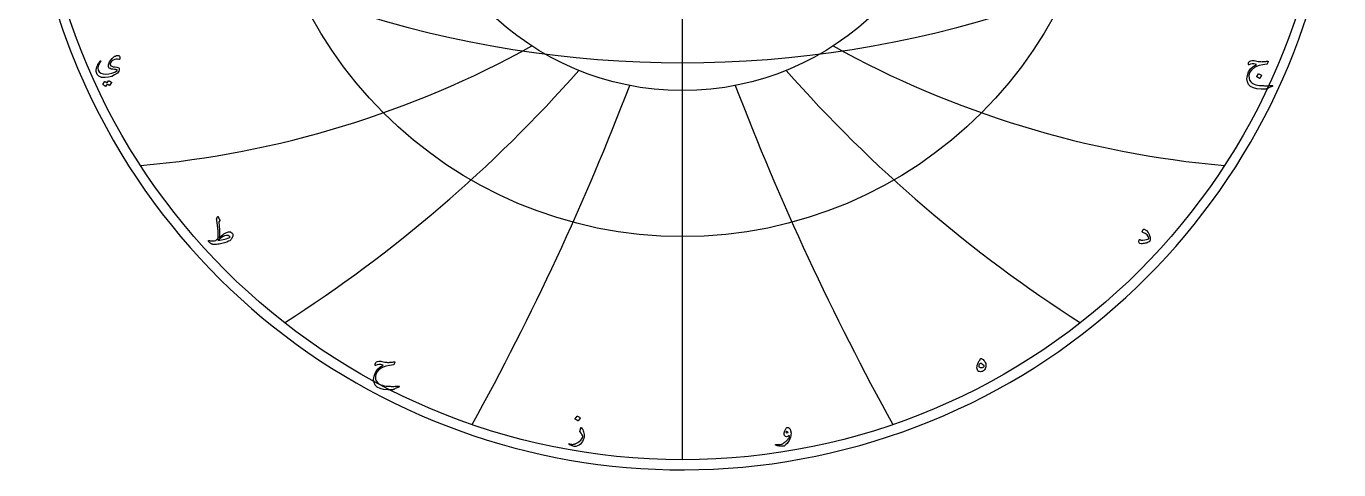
# Model space of a CAD drawing. Header units: millimetres. Extents: x -137 to 137, y -137 to 141.
# Drawn here: x -137.1 to 137.1, y -137.1 to -44.4 of the extents above; entities that cross this region are included whole.
import ezdxf

# ---------------------------------------------------------------- set-up
doc = ezdxf.new("R2010")
doc.units = ezdxf.units.MM
for name, color, linetype in [('CUT_OUTER', 1, 'Continuous'), ('ENGRAVE', 7, 'Continuous'), ('ENGRAVE_FINE', 8, 'Continuous'), ('TEXT', 5, 'Continuous')]:
    doc.layers.add(name, color=color, linetype=linetype)

msp = doc.modelspace()

# ---------------------------------------------------------------- linework, layer by layer
at = {"layer": 'CUT_OUTER'}
for start, end in [(92.1943, 204.6095), (204.6093, 87.8054)]:
    msp.add_arc((0, 0), 137.1, start, end, dxfattribs=at)
at = {"layer": 'ENGRAVE'}
for points in [[(0, -135), (0, 135)], [(0, -135), (0, -57.85)]]:
    msp.add_lwpolyline(points, dxfattribs=at)
for radius in [135, 88.37, 57.85]:
    msp.add_circle((0, 0), radius, dxfattribs=at)
for centre, radius, start, end in [((-131.08, 131.08), 205.37, 274.9861, 299.0078), ((131.08, 131.08), 205.37, 240.9922, 265.0139), ((-239.84, 138.47), 290.7, 302.621, 318.6355), ((239.84, 138.47), 290.7, 221.3645, 237.379), ((-533.7, 143), 559.55, 331.0735, 339.0807), ((533.7, 143), 559.55, 200.9193, 208.9265)]:
    msp.add_arc(centre, radius, start, end, dxfattribs=at)
at = {"layer": 'ENGRAVE_FINE'}
msp.add_arc((0, 173.28), 225.33, 233.2557, 306.7443, dxfattribs=at)
at = {"layer": 'TEXT'}
for points in [[(-117.77, -51.36), (-118.02, -51.28), (-118.3, -51.27), (-118.61, -51.35), (-118.95, -51.51), (-119.16, -51.66), (-119.34, -51.84), (-119.48, -52.04), (-119.59, -52.28), (-119.6, -52.33), (-119.6, -52.38), (-119.59, -52.43), (-119.57, -52.48), (-119.45, -52.65), (-119.24, -52.77), (-118.95, -52.86), (-118.58, -52.9), (-118.21, -52.94), (-117.95, -53.01), (-117.78, -53.11), (-117.71, -53.25), (-117.71, -53.53), (-117.76, -53.78), (-117.88, -54), (-118.06, -54.19), (-118.64, -54.59), (-119.25, -54.88), (-119.9, -55.06), (-120.59, -55.14), (-121.35, -55.09), (-121.91, -54.87), (-122.28, -54.47), (-122.47, -53.89), (-122.48, -53.58), (-122.43, -53.23), (-122.33, -52.86), (-122.17, -52.47), (-122.12, -52.36), (-122.06, -52.25), (-122, -52.15), (-121.95, -52.05), (-121.88, -51.95), (-121.82, -51.86), (-121.75, -51.77), (-121.69, -51.68), (-121.65, -51.65), (-121.62, -51.63), (-121.59, -51.64), (-121.56, -51.67), (-121.55, -51.7), (-121.54, -51.74), (-121.55, -51.77), (-121.57, -51.81), (-121.89, -52.32), (-122.08, -52.78), (-122.14, -53.2), (-122.07, -53.56), (-121.84, -53.94), (-121.5, -54.21), (-121.06, -54.36), (-120.52, -54.41), (-119.82, -54.35), (-119.19, -54.21), (-118.62, -53.98), (-118.13, -53.66), (-118.1, -53.63), (-118.09, -53.6), (-118.1, -53.58), (-118.12, -53.55), (-118.23, -53.5), (-118.41, -53.46), (-118.67, -53.42), (-119, -53.4), (-119.34, -53.35), (-119.6, -53.27), (-119.78, -53.16), (-119.87, -53.01), (-119.92, -52.83), (-119.93, -52.64), (-119.91, -52.45), (-119.86, -52.24), (-119.69, -51.84), (-119.45, -51.47), (-119.14, -51.13), (-118.77, -50.82), (-118.67, -50.75), (-118.57, -50.69), (-118.48, -50.64), (-118.39, -50.59), (-118.3, -50.56), (-118.22, -50.53), (-118.14, -50.52), (-118.06, -50.51), (-117.77, -50.53), (-117.59, -50.66), (-117.52, -50.89), (-117.57, -51.23), (-117.6, -51.32), (-117.65, -51.37), (-117.7, -51.38), (-117.77, -51.36)], [(122.35, -51.84), (122.16, -52.26), (122.15, -52.28), (122.13, -52.31), (122.1, -52.32), (122.08, -52.33), (121.22, -52.46), (120.5, -52.63), (119.92, -52.83), (119.48, -53.05), (118.87, -53.56), (118.48, -54.11), (118.3, -54.7), (118.35, -55.35), (118.48, -55.7), (118.71, -56.02), (119.04, -56.29), (119.46, -56.52), (119.76, -56.62), (120.12, -56.7), (120.56, -56.76), (121.08, -56.81), (121.35, -56.82), (121.62, -56.83), (121.89, -56.83), (122.15, -56.83), (122.4, -56.83), (122.65, -56.82), (122.9, -56.8), (123.14, -56.79), (123.19, -56.78), (123.24, -56.79), (123.27, -56.8), (123.29, -56.82), (123.3, -56.84), (123.31, -56.87), (123.3, -56.89), (123.29, -56.92), (123.28, -56.93), (123.27, -56.94), (123.26, -56.95), (123.25, -56.96), (123.24, -56.97), (123.22, -56.97), (123.21, -56.98), (123.19, -56.99), (122.97, -57.06), (122.77, -57.13), (122.6, -57.21), (122.46, -57.29), (122.36, -57.35), (122.28, -57.4), (122.2, -57.44), (122.14, -57.47), (122.08, -57.49), (122.03, -57.51), (121.99, -57.52), (121.96, -57.53), (120.9, -57.57), (120, -57.49), (119.26, -57.3), (118.68, -56.99), (118.26, -56.58), (118.01, -56.05), (117.93, -55.42), (118.03, -54.69), (118.28, -53.95), (118.68, -53.32), (119.22, -52.8), (119.9, -52.39), (119.42, -52.3), (119, -52.27), (118.64, -52.32), (118.34, -52.44), (118.31, -52.45), (118.29, -52.46), (118.27, -52.46), (118.24, -52.46), (118.23, -52.45), (118.22, -52.44), (118.21, -52.42), (118.21, -52.4), (118.22, -52.31), (118.23, -52.21), (118.26, -52.12), (118.28, -52.02), (118.38, -51.84), (118.54, -51.71), (118.75, -51.62), (119.03, -51.58), (119.2, -51.58), (119.42, -51.6), (119.68, -51.64), (119.98, -51.7), (120.29, -51.76), (120.58, -51.79), (120.85, -51.81), (121.09, -51.82), (121.2, -51.81), (121.32, -51.8), (121.45, -51.79), (121.59, -51.78), (121.73, -51.77), (121.88, -51.75), (122.04, -51.72), (122.2, -51.7), (122.29, -51.7), (122.35, -51.72), (122.37, -51.77), (122.35, -51.84)], [(120.35, -54.35), (120.36, -54.34), (120.37, -54.33), (120.39, -54.33), (120.41, -54.33), (120.56, -54.39), (120.7, -54.47), (120.84, -54.56), (120.96, -54.66), (120.97, -54.67), (120.98, -54.69), (120.98, -54.7), (120.97, -54.72), (120.61, -55.31), (120.59, -55.32), (120.58, -55.32), (120.55, -55.32), (120.53, -55.3), (120.51, -55.28), (120.47, -55.26), (120.43, -55.23), (120.37, -55.19), (120.29, -55.14), (120.21, -55.09), (120.1, -55.03), (119.99, -54.96), (119.97, -54.95), (119.96, -54.94), (119.96, -54.92), (119.97, -54.91)], [(-119.94, -55.83), (-119.93, -55.82), (-119.91, -55.81), (-119.9, -55.81), (-119.87, -55.81), (-119.8, -55.84), (-119.72, -55.87), (-119.65, -55.9), (-119.58, -55.94), (-119.52, -55.98), (-119.45, -56.03), (-119.39, -56.08), (-119.32, -56.13), (-119.31, -56.14), (-119.31, -56.16), (-119.31, -56.18), (-119.32, -56.2), (-119.69, -56.79), (-119.7, -56.79), (-119.71, -56.79), (-119.73, -56.79), (-119.76, -56.77), (-119.78, -56.76), (-119.8, -56.74), (-119.84, -56.71), (-119.89, -56.68), (-119.95, -56.65), (-120.02, -56.6), (-120.1, -56.55), (-120.2, -56.5), (-120.49, -56.96), (-120.51, -56.97), (-120.52, -56.97), (-120.55, -56.97), (-120.57, -56.95), (-120.59, -56.93), (-120.63, -56.91), (-120.67, -56.88), (-120.73, -56.84), (-120.81, -56.79), (-120.89, -56.74), (-121, -56.68), (-121.11, -56.61), (-121.13, -56.6), (-121.13, -56.58), (-121.13, -56.57), (-121.12, -56.56), (-120.74, -56), (-120.73, -55.99), (-120.72, -55.98), (-120.7, -55.98), (-120.68, -55.98), (-120.61, -56), (-120.55, -56.03), (-120.49, -56.05), (-120.43, -56.09), (-120.37, -56.12), (-120.32, -56.16), (-120.27, -56.19), (-120.22, -56.24)], [(-97.31, -84.62), (-97.28, -84.54), (-97.24, -84.46), (-97.21, -84.4), (-97.19, -84.34), (-97.17, -84.3), (-97.15, -84.26), (-97.14, -84.24), (-97.13, -84.23), (-97.12, -84.21), (-97.11, -84.2), (-97.09, -84.19), (-97.07, -84.19), (-97.05, -84.19), (-97.03, -84.2), (-97.02, -84.21), (-97.01, -84.23), (-96.97, -84.33), (-96.93, -84.42), (-96.9, -84.5), (-96.87, -84.56), (-96.85, -84.59), (-96.84, -84.62), (-96.81, -84.65), (-96.79, -84.68), (-96.76, -84.72), (-96.73, -84.76), (-96.7, -84.8), (-96.66, -84.84), (-96.64, -84.88), (-96.63, -84.92), (-96.64, -84.96), (-96.66, -85), (-96.81, -85.19), (-96.83, -85.23), (-96.84, -85.26), (-96.85, -85.29), (-96.85, -85.33), (-96.77, -86.18), (-96.72, -86.87), (-96.7, -87.4), (-96.71, -87.76), (-96.72, -87.9), (-96.73, -88.03), (-96.73, -88.14), (-96.74, -88.24), (-96.75, -88.33), (-96.76, -88.41), (-96.78, -88.47), (-96.79, -88.53), (-96.55, -88.35), (-96.34, -88.19), (-96.14, -88.05), (-95.96, -87.93), (-95.8, -87.82), (-95.65, -87.73), (-95.53, -87.65), (-95.42, -87.59), (-95.22, -87.51), (-95.04, -87.44), (-94.87, -87.39), (-94.71, -87.36), (-94.63, -87.36), (-94.54, -87.38), (-94.45, -87.41), (-94.36, -87.46), (-94.17, -87.6), (-94.03, -87.72), (-93.94, -87.85), (-93.91, -87.97), (-93.91, -88.1), (-93.94, -88.25), (-94, -88.41), (-94.08, -88.59), (-94.18, -88.77), (-94.27, -88.92), (-94.35, -89.04), (-94.43, -89.13), (-94.58, -89.24), (-94.84, -89.36), (-95.2, -89.51), (-95.68, -89.66), (-95.94, -89.74), (-96.21, -89.81), (-96.49, -89.87), (-96.77, -89.92), (-97.05, -89.96), (-97.33, -89.99), (-97.62, -90.02), (-97.91, -90.04), (-98.01, -90.02), (-98.12, -89.99), (-98.21, -89.97), (-98.3, -89.93), (-98.39, -89.9), (-98.47, -89.85), (-98.55, -89.81), (-98.62, -89.76), (-98.75, -89.67), (-98.86, -89.57), (-98.95, -89.47), (-99.02, -89.37), (-99.05, -89.29), (-99.06, -89.24), (-99.04, -89.21), (-98.99, -89.2), (-98.84, -89.22), (-98.68, -89.23), (-98.52, -89.24), (-98.34, -89.25), (-98.15, -89.25), (-97.95, -89.24), (-97.74, -89.23), (-97.51, -89.22), (-97, -88.72), (-96.99, -88.51), (-96.99, -88.31), (-96.99, -88.1), (-96.99, -87.9), (-97, -87.69), (-97.01, -87.47), (-97.02, -87.26), (-97.04, -87.04), (-97.06, -86.82), (-97.08, -86.61), (-97.1, -86.41), (-97.13, -86.21), (-97.15, -86.02), (-97.17, -85.84), (-97.19, -85.67), (-97.21, -85.5), (-97.23, -85.34), (-97.25, -85.2), (-97.26, -85.08), (-97.28, -84.98), (-97.29, -84.9), (-97.3, -84.83), (-97.31, -84.79), (-97.32, -84.76), (-97.33, -84.73), (-97.33, -84.69), (-97.32, -84.66), (-97.31, -84.62)], [(96.06, -87.33), (96.09, -87.24), (96.12, -87.16), (96.15, -87.08), (96.18, -87.02), (96.21, -86.96), (96.23, -86.91), (96.26, -86.87), (96.28, -86.84), (96.32, -86.81), (96.36, -86.8), (96.41, -86.81), (96.46, -86.83), (96.92, -87.13), (97.27, -87.49), (97.52, -87.9), (97.66, -88.35), (97.68, -88.48), (97.69, -88.61), (97.7, -88.73), (97.7, -88.86), (97.69, -88.97), (97.68, -89.09), (97.65, -89.19), (97.62, -89.3), (97.59, -89.35), (97.56, -89.4), (97.51, -89.45), (97.46, -89.48), (97.28, -89.57), (97.08, -89.65), (96.89, -89.72), (96.69, -89.77), (96.48, -89.81), (96.27, -89.84), (96.05, -89.86), (95.83, -89.87), (95.57, -89.83), (95.42, -89.68), (95.36, -89.43), (95.4, -89.08), (95.42, -89.04), (95.44, -89.01), (95.46, -88.99), (95.49, -88.98), (95.52, -88.98), (95.55, -88.99), (95.58, -89.01), (95.61, -89.03), (95.7, -89.08), (95.83, -89.11), (95.99, -89.12), (96.19, -89.1), (96.62, -89.04), (96.96, -88.97), (97.23, -88.89), (97.42, -88.81), (97.43, -88.8), (97.44, -88.78), (97.44, -88.75), (97.44, -88.72), (97.31, -88.35), (97.05, -88.03), (96.67, -87.75), (96.17, -87.51), (96.11, -87.47), (96.07, -87.43), (96.05, -87.39), (96.06, -87.33)], [(-95.66, -88.24), (-95.96, -88.37), (-96.29, -88.56), (-96.66, -88.83), (-97.06, -89.17), (-96.67, -89.12), (-96.3, -89.06), (-95.95, -88.99), (-95.62, -88.91), (-95.31, -88.81), (-95.02, -88.71), (-94.76, -88.6), (-94.51, -88.48), (-94.68, -88.28), (-94.92, -88.17), (-95.25, -88.16), (-95.66, -88.24)], [(-60.1, -114.67), (-60.29, -115.09), (-60.31, -115.12), (-60.33, -115.14), (-60.35, -115.16), (-60.37, -115.16), (-61.23, -115.3), (-61.95, -115.46), (-62.53, -115.66), (-62.97, -115.89), (-63.58, -116.39), (-63.98, -116.94), (-64.15, -117.54), (-64.11, -118.19), (-63.97, -118.54), (-63.74, -118.85), (-63.41, -119.12), (-62.99, -119.35), (-62.7, -119.45), (-62.33, -119.54), (-61.89, -119.6), (-61.37, -119.65), (-61.1, -119.66), (-60.83, -119.67), (-60.57, -119.67), (-60.3, -119.67), (-60.05, -119.66), (-59.8, -119.65), (-59.55, -119.64), (-59.31, -119.62), (-59.26, -119.62), (-59.21, -119.62), (-59.18, -119.63), (-59.16, -119.65), (-59.15, -119.68), (-59.14, -119.7), (-59.15, -119.73), (-59.16, -119.75), (-59.17, -119.77), (-59.18, -119.78), (-59.19, -119.79), (-59.2, -119.8), (-59.22, -119.8), (-59.23, -119.81), (-59.24, -119.82), (-59.26, -119.82), (-59.48, -119.89), (-59.68, -119.97), (-59.85, -120.05), (-60, -120.13), (-60.09, -120.18), (-60.17, -120.23), (-60.25, -120.27), (-60.32, -120.3), (-60.38, -120.33), (-60.42, -120.35), (-60.46, -120.36), (-60.49, -120.37), (-61.55, -120.4), (-62.45, -120.33), (-63.19, -120.14), (-63.77, -119.83), (-64.19, -119.41), (-64.44, -118.89), (-64.52, -118.26), (-64.42, -117.52), (-64.17, -116.79), (-63.77, -116.16), (-63.23, -115.64), (-62.55, -115.22), (-63.03, -115.13), (-63.46, -115.11), (-63.82, -115.16), (-64.11, -115.28), (-64.14, -115.29), (-64.16, -115.29), (-64.19, -115.3), (-64.21, -115.29), (-64.22, -115.29), (-64.24, -115.28), (-64.24, -115.26), (-64.25, -115.24), (-64.23, -115.14), (-64.22, -115.05), (-64.2, -114.95), (-64.17, -114.86), (-64.07, -114.68), (-63.91, -114.55), (-63.7, -114.46), (-63.42, -114.42), (-63.25, -114.42), (-63.04, -114.44), (-62.78, -114.48), (-62.47, -114.54), (-62.16, -114.59), (-61.87, -114.63), (-61.61, -114.65), (-61.37, -114.65), (-61.25, -114.65), (-61.13, -114.64), (-61, -114.63), (-60.86, -114.62), (-60.72, -114.6), (-60.57, -114.58), (-60.41, -114.56), (-60.25, -114.54), (-60.16, -114.53), (-60.1, -114.55), (-60.08, -114.6), (-60.1, -114.67)], [(62.24, -113.9), (62.31, -113.87), (62.38, -113.86), (62.47, -113.88), (62.56, -113.92), (62.79, -114.08), (62.98, -114.25), (63.14, -114.45), (63.26, -114.67), (63.35, -114.89), (63.39, -115.13), (63.4, -115.36), (63.36, -115.6), (63.3, -115.82), (63.21, -116.02), (63.1, -116.19), (62.97, -116.34), (62.82, -116.46), (62.65, -116.54), (62.48, -116.59), (62.29, -116.61), (62.05, -116.59), (61.86, -116.53), (61.71, -116.41), (61.6, -116.24), (61.53, -116.03), (61.51, -115.8), (61.53, -115.53), (61.59, -115.24), (61.69, -114.93), (61.82, -114.64), (61.99, -114.37), (62.19, -114.11), (62.19, -114.1), (62.2, -114.08), (62.2, -114.05), (62.2, -114.01), (62.2, -113.97), (62.21, -113.94), (62.22, -113.91), (62.24, -113.9)], [(62.98, -115.57), (63.01, -115.52), (63.01, -115.47), (62.99, -115.41), (62.94, -115.33), (62.76, -115.14), (62.58, -115), (62.41, -114.92), (62.25, -114.9), (62.17, -114.91), (62.1, -114.96), (62.03, -115.03), (61.97, -115.12), (61.92, -115.23), (61.89, -115.32), (61.88, -115.4), (61.88, -115.47), (61.94, -115.6), (62.03, -115.69), (62.16, -115.74), (62.33, -115.76), (62.52, -115.75), (62.69, -115.71), (62.84, -115.65), (62.98, -115.57)], [(-22.03, -125.92), (-22.02, -125.91), (-22.01, -125.91), (-21.99, -125.91), (-21.97, -125.91), (-21.82, -125.97), (-21.68, -126.04), (-21.54, -126.13), (-21.42, -126.23), (-21.41, -126.25), (-21.4, -126.26), (-21.4, -126.28), (-21.41, -126.3), (-21.77, -126.88), (-21.79, -126.9), (-21.81, -126.9), (-21.83, -126.89), (-21.85, -126.88), (-21.87, -126.86), (-21.91, -126.84), (-21.95, -126.81), (-22.01, -126.77), (-22.09, -126.72), (-22.17, -126.67), (-22.28, -126.61), (-22.39, -126.54), (-22.41, -126.52), (-22.42, -126.51), (-22.42, -126.5), (-22.41, -126.49)], [(-21.24, -128.33), (-21.24, -128.32), (-21.23, -128.31), (-21.22, -128.3), (-21.22, -128.29), (-21.2, -128.29), (-21.17, -128.3), (-21.14, -128.32), (-21.1, -128.35), (-20.96, -128.52), (-20.84, -128.72), (-20.73, -128.94), (-20.65, -129.18), (-20.59, -129.45), (-20.55, -129.71), (-20.53, -129.97), (-20.54, -130.22), (-20.61, -130.55), (-20.73, -130.88), (-20.88, -131.18), (-21.09, -131.47), (-21.33, -131.74), (-21.6, -131.96), (-21.92, -132.12), (-22.26, -132.24), (-22.35, -132.26), (-22.45, -132.27), (-22.54, -132.26), (-22.63, -132.23), (-22.85, -132.16), (-23.04, -132.09), (-23.21, -132.03), (-23.37, -131.97), (-23.5, -131.91), (-23.6, -131.87), (-23.69, -131.82), (-23.76, -131.78), (-23.77, -131.77), (-23.78, -131.76), (-23.79, -131.75), (-23.79, -131.74), (-23.79, -131.72), (-23.78, -131.71), (-23.77, -131.7), (-23.76, -131.68), (-23.75, -131.67), (-23.73, -131.67), (-23.72, -131.67), (-23.69, -131.68), (-23.56, -131.71), (-23.43, -131.74), (-23.31, -131.76), (-23.2, -131.78), (-23.09, -131.79), (-22.98, -131.8), (-22.88, -131.79), (-22.78, -131.78), (-22.68, -131.77), (-22.58, -131.75), (-22.48, -131.71), (-22.37, -131.67), (-22.25, -131.62), (-22.14, -131.56), (-22.02, -131.5), (-21.9, -131.42), (-21.56, -131.17), (-21.26, -130.91), (-21.02, -130.62), (-20.82, -130.31), (-20.81, -130.28), (-20.8, -130.25), (-20.8, -130.22), (-20.81, -130.18), (-20.89, -129.96), (-21.02, -129.72), (-21.19, -129.46), (-21.41, -129.17), (-21.42, -129.15), (-21.43, -129.13), (-21.43, -129.12), (-21.43, -129.11)], [(21.36, -128.99), (21.5, -128.66), (21.65, -128.43), (21.82, -128.29), (21.99, -128.25), (22.11, -128.27), (22.21, -128.32), (22.31, -128.42), (22.41, -128.56), (22.46, -128.63), (22.5, -128.72), (22.54, -128.8), (22.57, -128.88), (22.59, -128.97), (22.62, -129.06), (22.64, -129.15), (22.65, -129.25), (22.67, -129.46), (22.65, -129.71), (22.61, -130), (22.54, -130.32), (22.43, -130.66), (22.28, -130.98), (22.09, -131.29), (21.86, -131.58), (21.61, -131.84), (21.4, -132.03), (21.21, -132.15), (21.04, -132.19), (20.88, -132.2), (20.68, -132.2), (20.46, -132.18), (20.22, -132.15), (20.1, -132.13), (19.98, -132.11), (19.88, -132.08), (19.78, -132.06), (19.7, -132.03), (19.62, -132.01), (19.55, -131.99), (19.49, -131.96), (19.45, -131.94), (19.42, -131.92), (19.41, -131.9), (19.41, -131.87), (19.42, -131.84), (19.44, -131.83), (19.47, -131.82), (19.51, -131.82), (19.81, -131.85), (20.1, -131.85), (20.39, -131.83), (20.66, -131.78), (20.75, -131.75), (20.84, -131.71), (20.95, -131.65), (21.06, -131.58), (21.18, -131.5), (21.32, -131.4), (21.46, -131.29), (21.61, -131.16), (21.75, -131.03), (21.89, -130.9), (22, -130.78), (22.1, -130.66), (22.19, -130.55), (22.26, -130.45), (22.31, -130.35), (22.34, -130.25), (22.32, -130.11), (22.3, -130), (22.28, -129.93), (22.25, -129.9), (22.09, -130.08), (21.92, -130.18), (21.72, -130.19), (21.5, -130.12), (21.32, -129.96), (21.24, -129.72), (21.25, -129.4), (21.36, -128.99)], [(22.06, -129.28), (21.95, -129.14), (21.83, -129.09), (21.71, -129.12), (21.58, -129.25), (21.69, -129.33), (21.8, -129.36), (21.93, -129.34), (22.06, -129.28)]]:
    msp.add_lwpolyline(points, close=True, dxfattribs=at)

doc.saveas('drawing.dxf')
